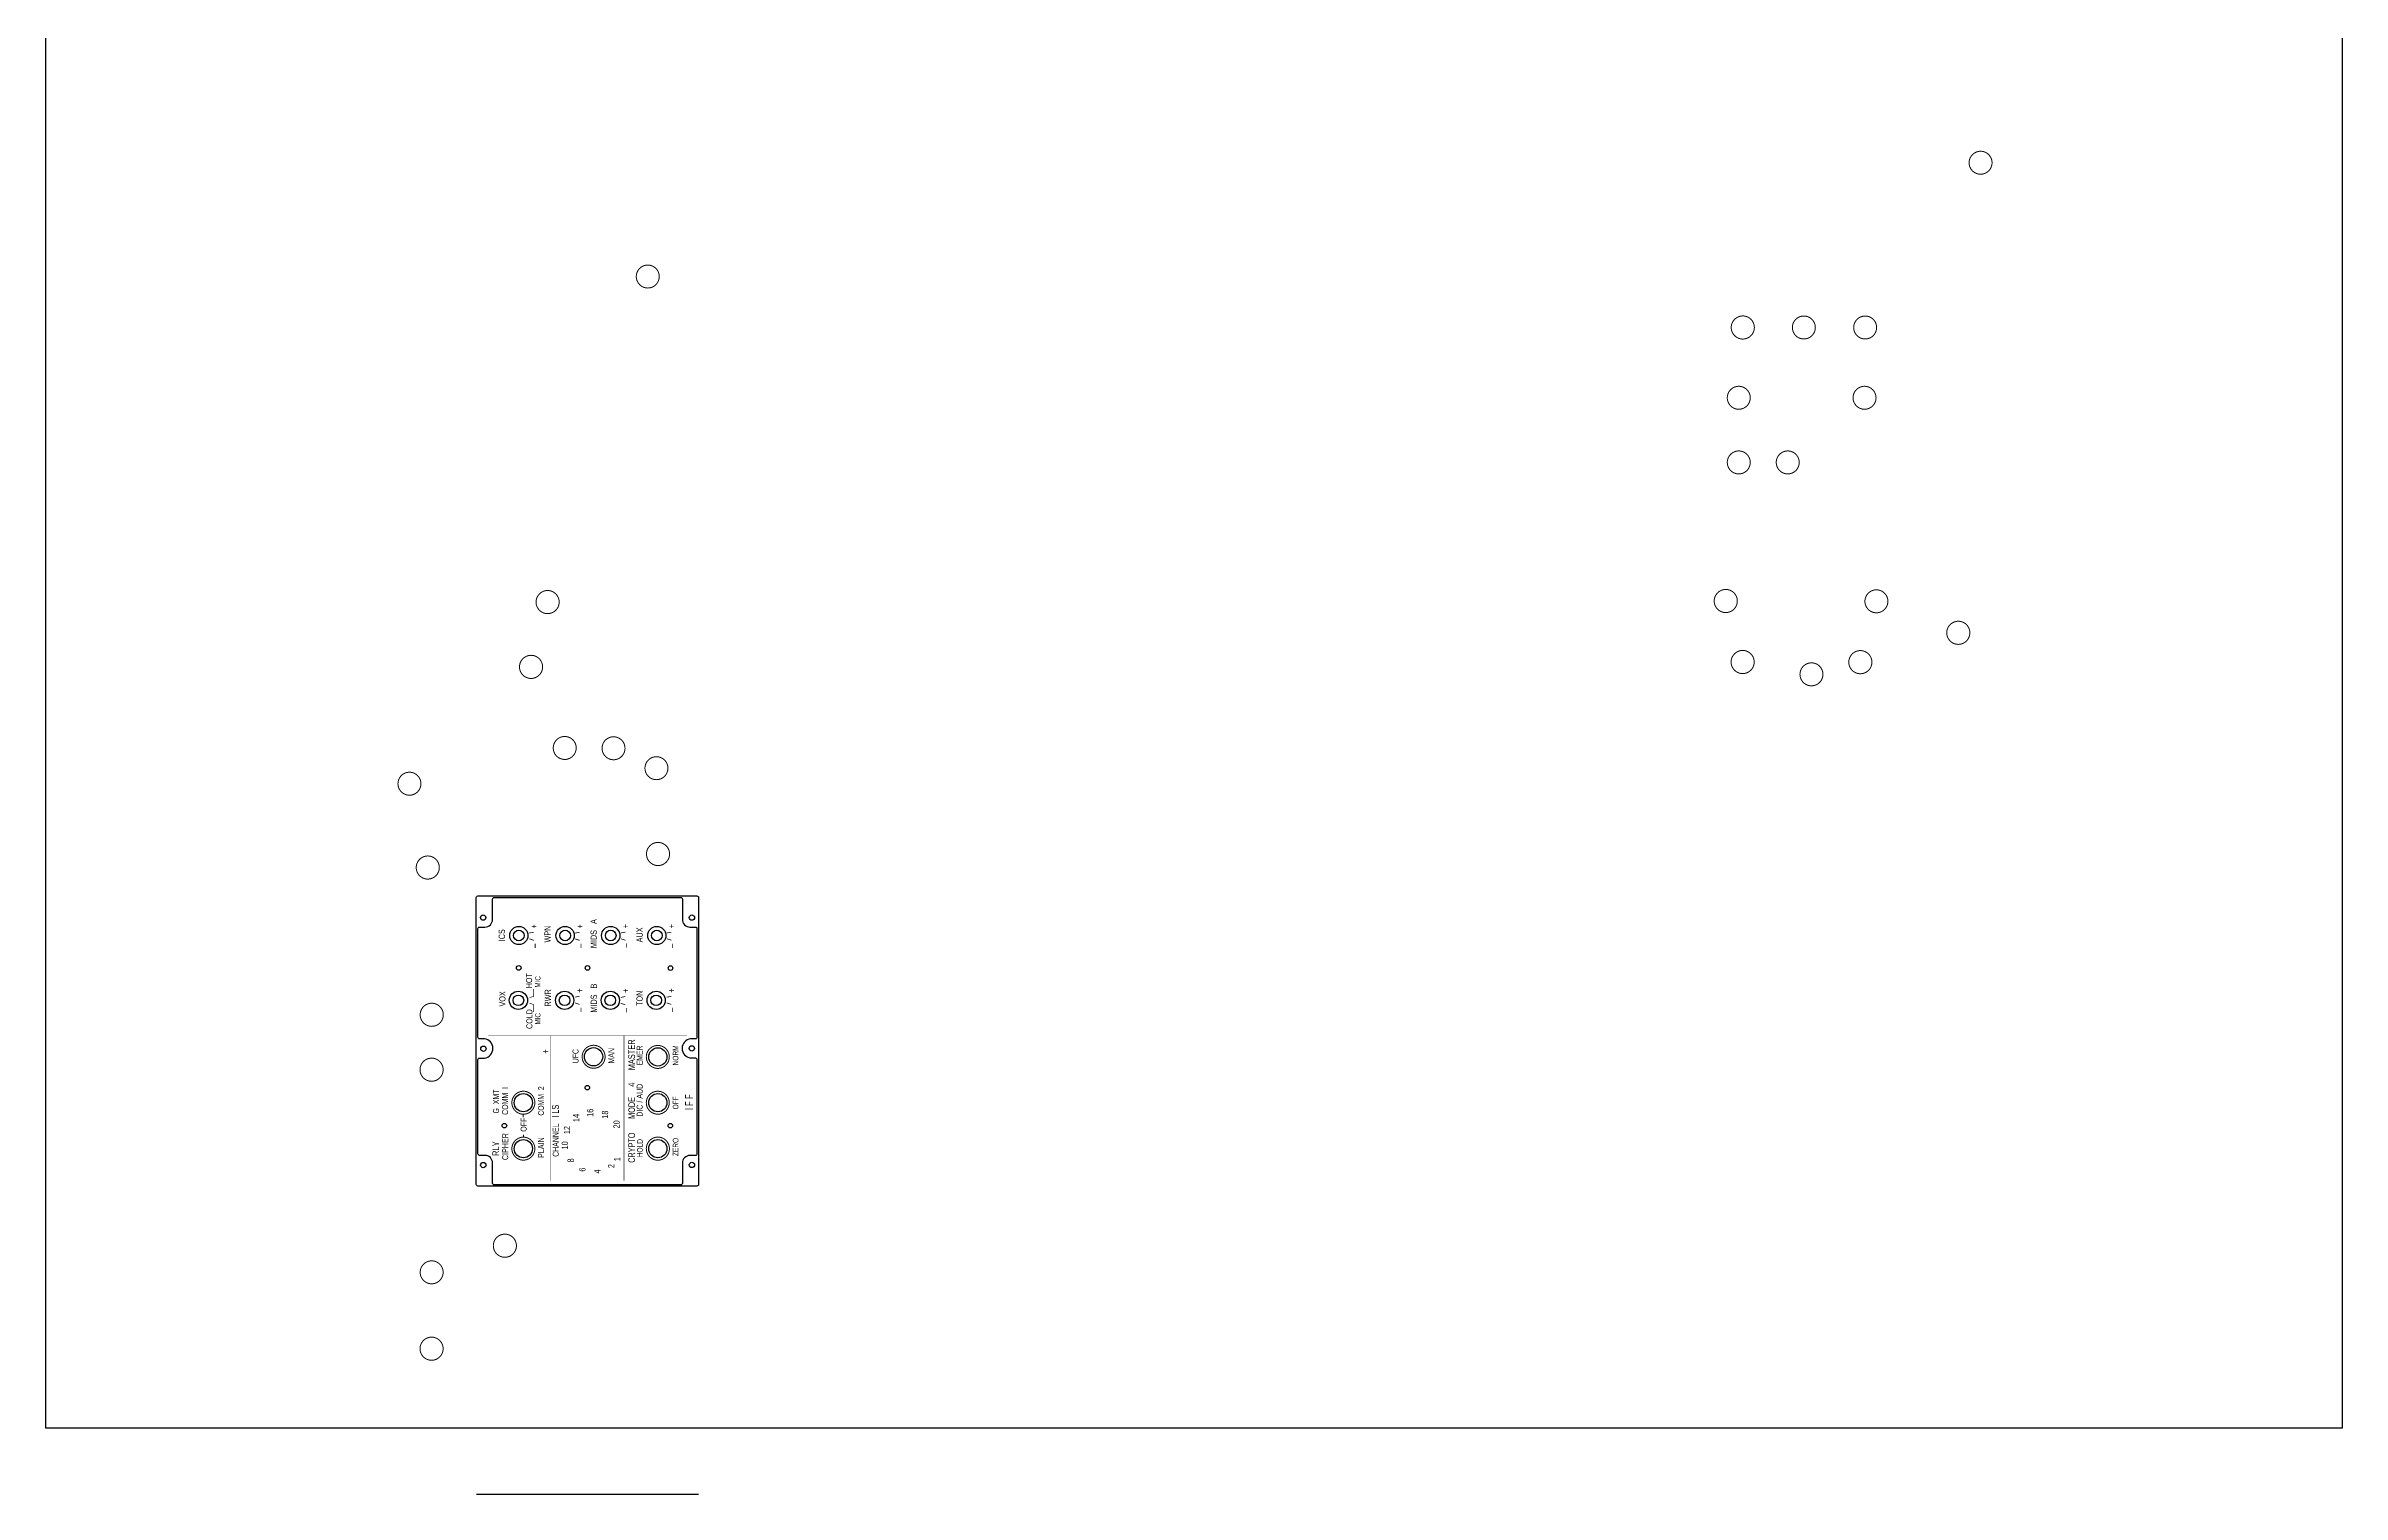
# Model space of a CAD drawing. Header units: millimetres. Extents: x 280 to 1790, y 1377 to 3281.
# Drawn here: x 280 to 1790, y 1377 to 2329 of the extents above; entities that cross this region are included whole.
import ezdxf

# ---------------------------------------------------------------- set-up
doc = ezdxf.new("R2010")
doc.units = ezdxf.units.MM
doc.layers.add('Drawing', color=7, linetype='Continuous')
doc.layers.add('Reference', color=7, linetype='Continuous')
doc.styles.add('Panel', font='ARLRDBD.TTF', dxfattribs={"width": 0.7})
picture_1 = doc.add_image_def('image1.jpg', size_in_pixel=(4220, 5200))

msp = doc.modelspace()

# ---------------------------------------------------------------- linework, layer by layer
at = {"layer": 'Drawing', "lineweight": -3, "const_width": 0.65}
for points in [[(1544.4, 2251.8, 1), (1559.5, 2251.8, 1)], [(668, 2177, 1), (683.1, 2177, 1)], [(1388, 2143.5, 1), (1403.2, 2143.5, 1)], [(1428.2, 2143.5, 1), (1443.3, 2143.5, 1)], [(1468.5, 2143.5, 1), (1483.6, 2143.5, 1)], [(1385.4, 2097.3, 1), (1400.5, 2097.3, 1)], [(1468.1, 2097.3, 1), (1483.2, 2097.3, 1)], [(1385.4, 2054.8, 1), (1400.5, 2054.8, 1)], [(1417.6, 2054.8, 1), (1432.7, 2054.8, 1)], [(602.1, 1963, 1), (617.3, 1963, 1)], [(1376.8, 1963.7, 1), (1392, 1963.7, 1)], [(1475.9, 1963.5, 1), (1491, 1963.5, 1)], [(1529.7, 1942.8, 1), (1544.9, 1942.8, 1)], [(591.2, 1920.4, 1), (606.4, 1920.4, 1)], [(1387.9, 1923.6, 1), (1403.1, 1923.6, 1)], [(1433.2, 1915.5, 1), (1448.3, 1915.5, 1)], [(1465.3, 1923.5, 1), (1480.5, 1923.5, 1)], [(613.4, 1867.1, 1), (628.5, 1867.1, 1)], [(645.5, 1866.9, 1), (660.6, 1866.9, 1)], [(673.7, 1853.8, 1), (688.8, 1853.8, 1)], [(511.3, 1843.6, 1), (526.4, 1843.6, 1)], [(674.7, 1797.4, 1), (689.9, 1797.4, 1)], [(523.3, 1788.5, 1), (538.5, 1788.5, 1)], [(525.9, 1691.7, 1), (541.1, 1691.7, 1)], [(525.8, 1655.6, 1), (541, 1655.6, 1)], [(632.4, 1664.1, 1), (647.5, 1664.1, 1)], [(674.6, 1664, 1), (689.7, 1664, 1)], [(586.2, 1633.9, 1), (601.3, 1633.9, 1)], [(586.2, 1633.9, 1), (601.3, 1633.9, 1)], [(674.6, 1633.9, 1), (689.7, 1633.9, 1)], [(586.2, 1603.7, 1), (601.3, 1603.7, 1)], [(674.6, 1603.7, 1), (689.8, 1603.7, 1)], [(574, 1539.9, 1), (589.2, 1539.9, 1)], [(525.9, 1522.4, 1), (541, 1522.4, 1)], [(525.8, 1472.2, 1), (541, 1472.2, 1)]]:
    msp.add_lwpolyline(points, format="xyb", close=True, dxfattribs=at)
at = {"layer": 'Drawing', "lineweight": -3}
msp.add_lwpolyline([(563.8, 1769.8), (707.9, 1769.8, -0.414214), (708.9, 1768.8), (708.9, 1580.1, -0.414214), (707.9, 1579.1), (563.8, 1579.1, -0.414214), (562.8, 1580.1), (562.8, 1768.8, -0.414214)], format="xyb", close=True, dxfattribs=at)
for points in [[(568.1, 1675.9), (564.9, 1675.9, -0.414214), (563.9, 1676.9), (563.9, 1748.4, -0.414214), (564.9, 1749.4), (568.5, 1749.4, 0.414214), (573.5, 1754.4), (573.5, 1767.8, -0.414214), (574.5, 1768.8), (697.3, 1768.8, -0.414214), (698.3, 1767.8), (698.3, 1754.4, 0.414214), (703.3, 1749.4), (706.9, 1749.4, -0.414214), (707.9, 1748.4), (707.9, 1676.9, -0.414214), (706.9, 1675.9), (703.7, 1675.9)], [(703.7, 1663.3), (706.9, 1663.3, -0.414214), (707.9, 1662.3), (707.9, 1600.2, -0.414214), (706.9, 1599.2), (703.3, 1599.2, 0.414214), (698.3, 1594.2), (698.3, 1580.9, -0.414214), (697.3, 1579.9), (574.5, 1579.9, -0.414214), (573.5, 1580.9), (573.5, 1594.3, 0.414214), (568.5, 1599.3), (564.9, 1599.3, -0.414214), (563.9, 1600.3), (563.9, 1662.2, -0.414214), (564.9, 1663.2), (568.1, 1663.2)]]:
    msp.add_lwpolyline(points, format="xyb", dxfattribs=at)
for points, const_width in [([(600.6, 1746), (597.6, 1745.4)], 0.5), ([(600.6, 1740.6), (597.6, 1741.7)], 0.5), ([(630.8, 1746), (627.8, 1745.4)], 0.5), ([(630.8, 1740.6), (627.8, 1741.6)], 0.5), ([(660.9, 1746.1), (657.9, 1745.5)], 0.5), ([(660.9, 1740.7), (657.9, 1741.7)], 0.5), ([(691.1, 1746), (688.1, 1745.5)], 0.5), ([(691.1, 1740.7), (688.1, 1741.7)], 0.5), ([(597.8, 1703.1), (600.5, 1703.7), (600.5, 1708.7)], 0.4), ([(600.5, 1693.6), (600.5, 1698.4), (597.8, 1699.4)], 0.4), ([(630.7, 1703.9), (627.7, 1703.3)], 0.5), ([(630.7, 1698.5), (627.7, 1699.5)], 0.5), ([(660.8, 1703.7), (657.8, 1703.1)], 0.5), ([(660.8, 1698.3), (657.8, 1699.3)], 0.5), ([(691, 1703.8), (688, 1703.3)], 0.5), ([(691, 1698.5), (688, 1699.5)], 0.5), ([(570.5, 1678.1), (701.3, 1678.1)], 0.4), ([(611.8, 1582.7), (611.8, 1678.1)], 0.4), ([(660, 1582.7), (660, 1678.1)], 0.4), ([(593.7, 1626.1), (593.7, 1624.3)], 0.6), ([(593.8, 1613), (593.8, 1611.2)], 0.6)]:
    msp.add_lwpolyline(points, dxfattribs=dict(at, const_width=const_width))
for centre, radius in [((567.3, 1755.6), 1.75), ((704.6, 1755.6), 1.75), ((590.8, 1743.8), 6), ((590.8, 1743.8), 3.5), ((621.2, 1743.8), 6), ((621.2, 1743.8), 3.5), ((651.2, 1743.8), 6), ((651.2, 1743.8), 3.5), ((681.5, 1743.8), 6), ((681.5, 1743.8), 3.5), ((590.7, 1722.5), 1.5), ((635.9, 1722.5), 1.5), ((690.5, 1722.4), 1.5), ((590.5, 1701.2), 6), ((620.9, 1701.2), 6), ((650.9, 1701.2), 6), ((681.1, 1701.2), 6), ((590.5, 1701.2), 3.5), ((620.9, 1701.2), 3.5), ((650.9, 1701.2), 3.5), ((681.1, 1701.2), 3.5), ((567.5, 1669.4), 1.75), ((639.9, 1664.1), 6), ((682.2, 1664), 6), ((704.5, 1669.6), 1.75), ((593.7, 1633.9), 6), ((635.8, 1643.8), 1.5), ((682.2, 1633.9), 6), ((581.3, 1618.8), 1.5), ((690.4, 1618.8), 1.5), ((593.7, 1603.7), 6), ((682.2, 1603.7), 6), ((567.4, 1592.9), 1.75), ((704.6, 1593), 1.75)]:
    msp.add_circle(centre, radius, dxfattribs=at)
for centre, radius, start, end in [((567.4, 1669.6), 6.37, 276.179, 83.821), ((704.5, 1669.6), 6.36, 97.1762, 262.8238)]:
    msp.add_arc(centre, radius, start, end, dxfattribs=at)
at = {"layer": 'Reference', "lineweight": -3}
msp.add_lwpolyline([(562.9, 1376.6), (709, 1376.6)], dxfattribs=at)

# ---------------------------------------------------------------- texts
at = {"layer": 'Drawing', "lineweight": -3, "style": 'Panel', "width": 0.7}
for s, height, p in [('ICS', 4.08, (581.6, 1740)), ('+', 4.4, (602.9, 1748.4)), ('_', 5.32, (600.2, 1735.7)), ('WPN', 4.08, (611.7, 1739.2)), ('+', 4.4, (633.1, 1748.4)), ('_', 5.32, (630.3, 1735.7)), ('MIDS   A', 4.08, (642, 1735.5)), ('+', 4.4, (663.2, 1748.5)), ('_', 5.32, (660.4, 1735.8)), ('AUX', 4.08, (672.2, 1739.3)), ('+', 4.4, (693.4, 1748.5)), ('_', 5.32, (690.7, 1735.7)), ('HOT', 3.99, (599.5, 1709.2)), ('MIC', 3.51, (605, 1709.6)), ('+', 4.4, (633, 1706.3)), ('MIDS   B', 4.08, (642.1, 1693.1)), ('+', 4.4, (663.1, 1706.1)), ('+', 4.4, (693.3, 1706.3)), ('VOX', 4.08, (582, 1697.1)), ('COLD', 3.99, (599.7, 1682.4)), ('MIC', 3.51, (605, 1685.3)), ('RWR', 4.08, (611.9, 1697.1)), ('_', 5.32, (630.3, 1693.5)), ('_', 5.32, (660.4, 1693.4)), ('TON', 4.08, (672.2, 1697.5)), ('_', 5.32, (690.6, 1693.5)), ('+', 5.02, (610.8, 1666.1)), ('UFC', 3.91, (630, 1659.8)), ('MAN', 3.91, (653.5, 1659.7)), ('MASTER', 4.36, (667.1, 1655.2)), ('EMER', 3.84, (672.1, 1658.5)), ('NORM', 3.69, (695.7, 1658.4)), ('G  XMT', 3.93, (577.7, 1626.8)), ('COMM  I', 3.93, (583.7, 1625.9)), ('COMM  2', 3.85, (607.3, 1625.4)), ('I LS', 4.5, (617.1, 1624)), ('MODE     4', 4.32, (667.1, 1623.2)), ('DIC / AUD', 3.96, (672.2, 1624.7)), ('OFF', 3.69, (695.7, 1629.5)), ('I F F', 5.4, (705.4, 1629)), ('OFF', 3.96, (595.9, 1614.8)), ('CHANNEL', 3.92, (617, 1598.3)), ('12', 4.1, (624.5, 1613.2)), ('14', 4.1, (630.6, 1621.2)), ('16', 4.1, (639.7, 1624.6)), ('18', 4.1, (649.5, 1623.4)), ('20', 4.1, (657.1, 1617)), ('RLY', 4.42, (577.8, 1598.9)), ('CIPHER', 4, (583.8, 1596.2)), ('PLAIN', 4.01, (607.3, 1597.6)), ('10', 4.1, (623.1, 1603.2)), ('CRYPTO', 4.47, (667.2, 1594.4)), ('HOLD', 3.7, (672.2, 1598)), ('ZERO', 3.7, (695.7, 1598.8)), ('8', 4.1, (626.9, 1594.6)), ('6', 4.1, (634.6, 1588.6)), ('4', 4.1, (644.5, 1587.3)), ('2', 4.1, (653.6, 1590.9)), ('1', 4.1, (657.5, 1595.4))]:
    msp.add_text(s, height=height, rotation=90, dxfattribs=at).set_placement(p)

# ---------------------------------------------------------------- pictures from other files: only their frames are drawn
at = {"layer": 'Reference', "lineweight": -3}
image = msp.add_image(picture_1, insert=(279.8, 1420), size_in_units=(1509.9, 1860.5), dxfattribs=at)
image.dxf.flags = 7

doc.saveas('drawing.dxf')
